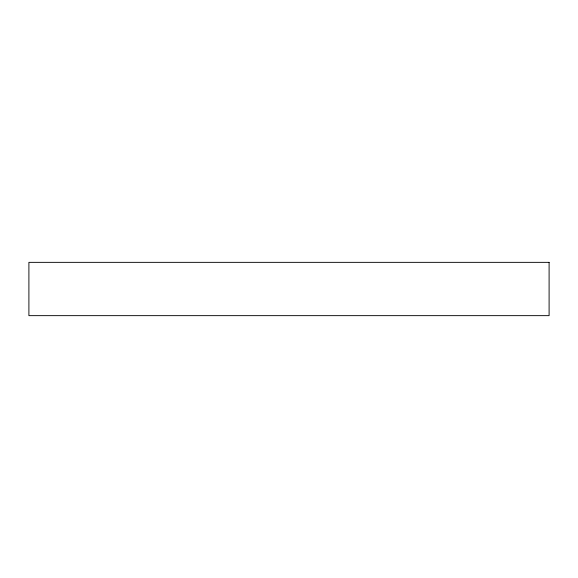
<?xml version="1.0" encoding="UTF-8"?>
<svg xmlns="http://www.w3.org/2000/svg" width="578" height="578" viewBox="0 0 578 578"><rect width="100%" height="100%" fill="white"/><g stroke="black" fill="none" stroke-linecap="round" stroke-linejoin="round"><path stroke-width="0.87" d="M549.1 262.354L28.9 262.354L28.9 315.646L549.1 315.646L549.1 262.354"/></g></svg>
